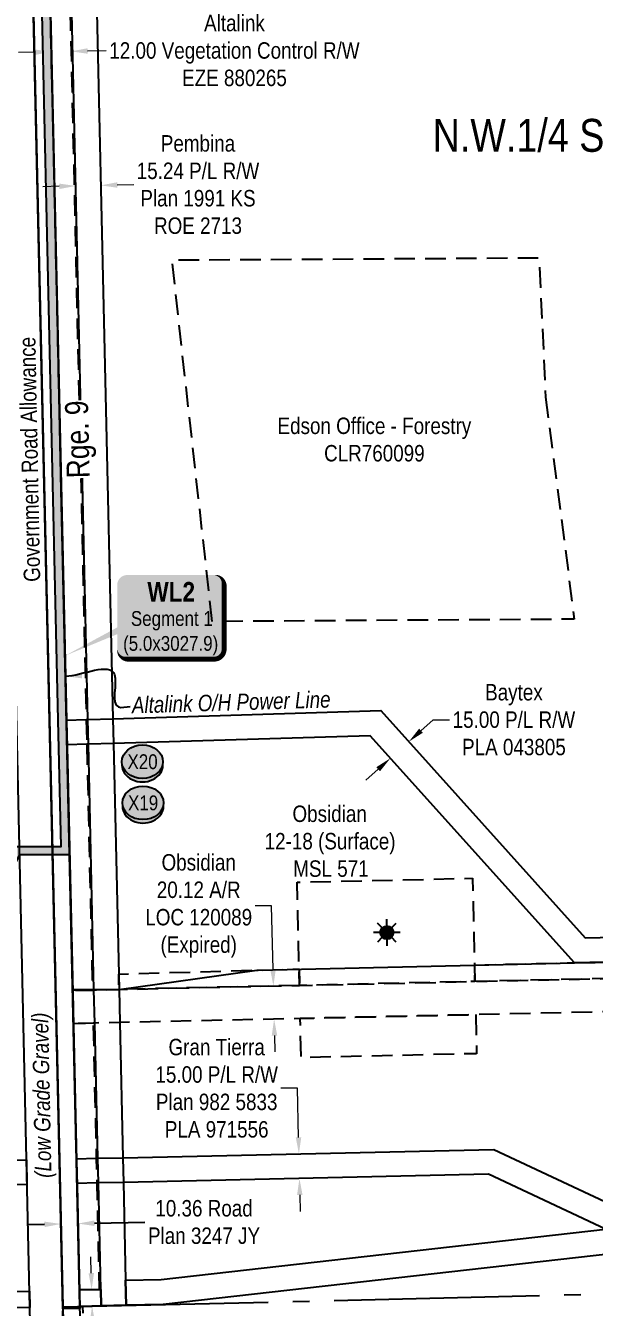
# Model space of a CAD drawing. Extents: x 610781 to 621788, y 5887608 to 5892675.
# Drawn here: x 612489 to 612834, y 5889337 to 5890116 of the extents above; entities that cross this region are included whole.
import ezdxf
from ezdxf.enums import TextEntityAlignment as Align

# ---------------------------------------------------------------- set-up
doc = ezdxf.new("R2010")
doc.units = 0
doc.header["$LTSCALE"] = 5
doc.header["$PDSIZE"] = -1.5
for name, pattern in [('foc-ACCESSROAD', [3.75, 2.5, -1.25]), ('foc-FLOWLINE', [3.75, 2.5, -1.25]), ('foc-QUARTERLINE', [33, 25, -3, 2, -3])]:
    doc.linetypes.add(name, pattern=pattern)
doc.layers.get('Defpoints').update_dxf_attribs({"color": 9})
for name, color, linetype in [('AS-POWER', 104, 'foc-POWER'), ('C-AR', 13, 'foc-ACCESSROAD'), ('C-RW', 13, 'Continuous'), ('C-SYMBOL', 7, 'Continuous'), ('C-WS', 13, 'foc-ACCESSROAD'), ('C-WS-S', 13, 'Continuous'), ('D-TXT', 6, 'Continuous'), ('F-EZE', 190, 'foc-FLOWLINE'), ('F-RW', 190, 'Continuous'), ('F-WS', 190, 'foc-ACCESSROAD'), ('L-ROAD-T', 7, 'Continuous'), ('L-SEC', 7, 'Continuous'), ('L-SECQ', 8, 'foc-QUARTERLINE'), ('L-TITLEDB', 4, 'Continuous'), ('L-TITLEDB-T', 4, 'Continuous'), ('P-CROSSINGS', 250, 'Continuous'), ('P-TEMP-BLOCKS', 250, 'Continuous'), ('P-WORKAREA-COUNTY-H1', 71, 'Continuous'), ('P-WORKAREA-COUNTY1', 104, 'Continuous')]:
    doc.layers.add(name, color=color, linetype=linetype)
for name, color, linetype, lineweight in [('C-AR-T', 13, 'Continuous', 9), ('C-WS-T', 13, 'Continuous', 9), ('F-EZE-T', 190, 'Continuous', 9), ('F-RW-T', 190, 'Continuous', 9), ('F-WS-T', 190, 'Continuous', 9), ('T-TEXT', 48, 'Continuous', 18)]:
    doc.layers.add(name, color=color, linetype=linetype, lineweight=lineweight)
doc.styles.add('175L', font='ARIALN.TTF', dxfattribs={"height": 20})
doc.styles.add('80', font='ARIALN.TTF', dxfattribs={"height": 10})
doc.styles.add('80CG', font='ARIALN.TTF', dxfattribs={"height": 10})
doc.styles.add('80L', font='ARIALN.TTF', dxfattribs={"height": 10})
doc.styles.add('80LS', font='ARIALNI.TTF', dxfattribs={"height": 10})
doc.styles.add('BOLD', font='ARIALNB.TTF')
doc.styles.add('Crossing', font='ARIALN.TTF', dxfattribs={"height": 10})
doc.styles.add('foc-LtypeFont', font='ARIALN.TTF', dxfattribs={"height": 7.35})
doc.linetypes.add('foc-POWER', pattern='A,6,-1,["P",foc-LtypeFont,S=0.2,R=0,X=-0.625,Y=-0.75],-1.24,4', length=12.24)
doc.linetypes.add('foc-POWER-NOLINE', pattern='A,0,-4,["P",foc-LtypeFont,S=0.2,R=0,X=-0.625,Y=-0.75],-8.24', length=12.24)
doc.dimstyles.new('Compass 5 000', dxfattribs={"dimscale": 5, "dimtxt": 9, "dimasz": 2, "dimexe": 0.2, "dimexo": 0.0625, "dimgap": 0.5, "dimtad": 0, "dimtih": 1, "dimtoh": 1, "dimzin": 0, "dimdsep": 46, "dimtxsty": '80CG', "dimcen": 0.1, "dimse1": 1, "dimse2": 1, "dimclrd": 256, "dimclrt": 256, "dimaunit": 1, "dimadec": 4, "dimazin": 0, "dimtfac": 0.06, "dimtofl": 0, "dimtmove": 0, "dimatfit": 1, "dimfxl": 0.2, "dimtolj": 1, "dimtzin": 0, "dimlwd": -1, "dimarcsym": 0})

# ---------------------------------------------------------------- blocks, each defined once
blk = doc.blocks.new('*D37')
at = {"layer": 'Defpoints', "color": 0, "transparency": 16777216}
for p in [(612575.67, 5889428.26), (612576, 5889413.26), (612655.17, 5889415.03)]:
    blk.add_point(p, dxfattribs=at)
at = {"layer": 'F-RW-T', "transparency": 16777216}
for p, q in [((612653.95, 5889469.85), (612643.95, 5889469.85)), ((612654.61, 5889440.02), (612653.95, 5889469.85)), ((612655.39, 5889405.03), (612655.62, 5889395.04))]:
    blk.add_line(p, q, dxfattribs=at)
for points in [[(612656.28, 5889440.06), (612652.95, 5889439.99), (612654.84, 5889430.03)], [(612657.06, 5889405.07), (612653.73, 5889405), (612655.17, 5889415.03)]]:
    blk.add_solid(points, dxfattribs=at)
at = {"layer": 'F-RW-T', "transparency": 16777216, "insert": (612604.86, 5889469.85), "char_height": 10, "attachment_point": 5, "style": '80CG'}
blk.add_mtext('\\A1;Gran Tierra\\P15.00 P/L R/W\\PPlan 982 5833\\PPLA 971556', dxfattribs=at)
blk = doc.blocks.new('*D38')
at = {"layer": 'Defpoints', "color": 0, "transparency": 16777216}
for p in [(612719.79, 5889682.6), (612721.62, 5889680.57), (612708.63, 5889672.56)]:
    blk.add_point(p, dxfattribs=at)
at = {"layer": 'F-RW-T', "transparency": 16777216}
for p, q in [((612729.05, 5889687.26), (612736.48, 5889693.95)), ((612736.48, 5889693.95), (612746.48, 5889693.95)), ((612703.03, 5889663.84), (612695.6, 5889657.15))]:
    blk.add_line(p, q, dxfattribs=at)
for points in [[(612727.93, 5889688.5), (612730.16, 5889686.02), (612721.62, 5889680.57)], [(612701.91, 5889665.08), (612704.14, 5889662.6), (612710.46, 5889670.53)]]:
    blk.add_solid(points, dxfattribs=at)
at = {"layer": 'F-RW-T', "transparency": 16777216, "insert": (612785.57, 5889693.95), "char_height": 10, "attachment_point": 5, "style": '80CG'}
blk.add_mtext('\\A1;Baytex\\P15.00 P/L R/W\\PPLA 043805', dxfattribs=at)
blk = doc.blocks.new('GAS')
h = blk.add_hatch(color=255)
h.dxf.hatch_style = 1
edge = h.paths.add_edge_path()
edge.add_arc((0, 0), 0.9, 0, 360)
for p, q in [((0, 0.81), (0, 1.62)), ((-0.81, 0), (-1.62, 0)), ((-0.57, 0.57), (-1.14, 1.14)), ((0.57, 0.57), (1.14, 1.14)), ((1.62, 0), (0.81, 0)), ((-0.57, -0.57), (-1.14, -1.14)), ((0, -0.81), (0, -1.62)), ((1.14, -1.14), (0.57, -0.57))]:
    blk.add_line(p, q)
blk.add_circle((0, 0), 0.8)
blk = doc.blocks.new('*D99')
at = {"layer": 'Defpoints', "color": 0, "transparency": 16777216}
for p in [(612534.42, 5890018.85), (612519.64, 5889998.41), (612534.87, 5889998.76)]:
    blk.add_point(p, dxfattribs=at)
at = {"layer": 'F-RW-T', "transparency": 16777216}
for p, q in [((612509.19, 5890018.28), (612499.19, 5890018.06)), ((612544.42, 5890019.08), (612554.41, 5890019.31))]:
    blk.add_line(p, q, dxfattribs=at)
for points in [[(612509.15, 5890019.95), (612509.23, 5890016.62), (612519.19, 5890018.51)], [(612544.38, 5890020.75), (612544.45, 5890017.41), (612534.42, 5890018.85)]]:
    blk.add_solid(points, dxfattribs=at)
at = {"layer": 'F-RW-T', "transparency": 16777216, "insert": (612593.5, 5890019.31), "char_height": 10, "attachment_point": 5, "style": '80CG'}
blk.add_mtext('\\A1;Pembina\\P15.24 P/L R/W\\PPlan 1991 KS\\PROE 2713', dxfattribs=at)
blk = doc.blocks.new('*D100')
at = {"layer": 'Defpoints', "color": 0, "transparency": 16777216}
for p in [(612495.37, 5890038.4), (612505.74, 5890038.64), (612520.53, 5889387.59)]:
    blk.add_point(p, dxfattribs=at)
at = {"layer": 'L-TITLEDB-T', "transparency": 16777216}
for p, q in [((612500.17, 5889387.13), (612490.17, 5889386.9)), ((612530.53, 5889387.82), (612561.08, 5889388.51))]:
    blk.add_line(p, q, dxfattribs=at)
for points in [[(612500.13, 5889388.8), (612500.21, 5889385.46), (612510.17, 5889387.36)], [(612530.49, 5889389.49), (612530.57, 5889386.15), (612520.53, 5889387.59)]]:
    blk.add_solid(points, dxfattribs=at)
at = {"layer": 'L-TITLEDB-T', "transparency": 16777216, "insert": (612597.17, 5889388.51), "char_height": 10, "attachment_point": 5, "style": '80CG'}
blk.add_mtext('\\A1;10.36 Road\\PPlan 3247 JY', dxfattribs=at)
blk = doc.blocks.new('*D101')
at = {"layer": 'Defpoints', "color": 0, "transparency": 16777216}
for p in [(612516.36, 5890100.33), (612508.11, 5889934.96), (612520.11, 5889935.24)]:
    blk.add_point(p, dxfattribs=at)
at = {"layer": 'F-EZE-T', "transparency": 16777216}
for p, q in [((612494.36, 5890099.83), (612484.36, 5890099.6)), ((612526.35, 5890100.56), (612537.72, 5890100.81))]:
    blk.add_line(p, q, dxfattribs=at)
for points in [[(612494.32, 5890101.49), (612494.39, 5890098.16), (612504.35, 5890100.06)], [(612526.32, 5890102.22), (612526.39, 5890098.89), (612516.36, 5890100.33)]]:
    blk.add_solid(points, dxfattribs=at)
at = {"layer": 'F-EZE-T', "transparency": 16777216, "insert": (612615.66, 5890100.81), "char_height": 10, "attachment_point": 5, "style": '80CG'}
blk.add_mtext('\\A1;Altalink\\P12.00 Vegetation Control R/W\\PEZE 880265', dxfattribs=at)
blk = doc.blocks.new('*D106')
at = {"layer": 'Defpoints', "color": 0, "transparency": 16777216}
for p in [(612792.95, 5889545.51), (612793.17, 5889535.5), (613045.27, 5889541.02)]:
    blk.add_point(p, dxfattribs=at)
at = {"layer": 'F-EZE-T', "transparency": 16777216}
for p, q in [((613044.09, 5889594.84), (613034.09, 5889594.84)), ((613044.83, 5889561.02), (613044.09, 5889594.84)), ((613045.49, 5889531.03), (613045.71, 5889521.03))]:
    blk.add_line(p, q, dxfattribs=at)
for points in [[(613046.5, 5889561.06), (613043.16, 5889560.99), (613045.05, 5889551.03)], [(613047.15, 5889531.06), (613043.82, 5889530.99), (613045.27, 5889541.02)]]:
    blk.add_solid(points, dxfattribs=at)
at = {"layer": 'F-EZE-T', "transparency": 16777216, "insert": (612956.16, 5889594.84), "char_height": 10, "attachment_point": 5, "style": '80CG'}
blk.add_mtext('\\A1;Fortis\\P10.00 Vegetation Control R/W\\PEZE 870564', dxfattribs=at)
blk = doc.blocks.new('*D109')
at = {"layer": 'C-AR-T', "transparency": 16777216}
for p, q in [((612638.26, 5889580.73), (612628.26, 5889580.73)), ((612639.11, 5889542.04), (612638.26, 5889580.73)), ((612640, 5889501.92), (612640.22, 5889491.93))]:
    blk.add_line(p, q, dxfattribs=at)
for points in [[(612640.78, 5889542.08), (612637.45, 5889542.01), (612639.33, 5889532.05)], [(612641.67, 5889501.96), (612638.33, 5889501.89), (612639.78, 5889511.92)]]:
    blk.add_solid(points, dxfattribs=at)
at = {"layer": 'Defpoints', "color": 0, "transparency": 16777216}
for p in [(612563.21, 5889530.37), (612639.33, 5889532.05), (612563.65, 5889510.24)]:
    blk.add_point(p, dxfattribs=at)
at = {"layer": 'C-AR-T', "transparency": 16777216, "insert": (612593.94, 5889580.73), "char_height": 10, "attachment_point": 5, "style": '80CG'}
blk.add_mtext('\\A1;Obsidian\\P20.12 A/R\\PLOC 120089\\P(Expired)', dxfattribs=at)
blk = doc.blocks.new('xing2')
h = blk.add_hatch(color=50)
h.dxf.hatch_style = 1
edge = h.paths.add_edge_path()
edge.add_ellipse((0, 0), major_axis=(-12.5, 0), ratio=0.816297, start_angle=0, end_angle=360)
h = blk.add_hatch(color=250)
h.dxf.hatch_style = 1
edge = h.paths.add_edge_path()
edge.add_ellipse((0, -2.05), major_axis=(-12.5, 0), ratio=0.816297, start_angle=0, end_angle=180)
edge.add_line((12.5, -2.05), (12.5, 0))
edge.add_ellipse((0, 0), major_axis=(-12.5, 0), ratio=0.816297, start_angle=0, end_angle=180, ccw=False)
edge.add_line((-12.5, 0), (-12.5, -2.05))
at = {"color": 250}
blk.add_ellipse((0, 0), major_axis=(-12.5, 0), ratio=0.816297, dxfattribs=at)
blk.add_ellipse((0, -2.05), major_axis=(-12.5, 0), ratio=0.816297, start_param=0, end_param=3.141593, dxfattribs=at)
at = {"color": 250, "style": 'Crossing'}
blk.add_attdef('CROSSING', text='', height=9, dxfattribs=at).set_placement((0.09, 0.02), align=Align.MIDDLE_CENTER)
at = {"color": 250, "style": 'Crossing', "flags": 1}
for tag, p in [('OWNER', (0.09, -12.49)), ('DESCRIPTION', (0.09, -25.77)), ('LOCATION', (0.09, -39.3)), ('DWG_REF', (0.09, -52.84))]:
    blk.add_attdef(tag, text='', height=9, dxfattribs=at).set_placement(p, align=Align.MIDDLE_CENTER)
blk = doc.blocks.new('*D157')
at = {"layer": 'Defpoints', "color": 0, "transparency": 16777216}
for p in [(612529.31, 5889347.46), (612529.1, 5889337.41), (612529.55, 5889337.42)]:
    blk.add_point(p, dxfattribs=at)
at = {"layer": 'F-RW-T', "transparency": 16777216}
for p, q in [((612528.63, 5889357.45), (612528.39, 5889367.45)), ((612529.34, 5889327.41), (612530.01, 5889299.47)), ((612530.01, 5889299.47), (612540.01, 5889299.47))]:
    blk.add_line(p, q, dxfattribs=at)
for points in [[(612530.29, 5889357.49), (612526.96, 5889357.41), (612528.86, 5889347.45)], [(612531.01, 5889327.45), (612527.68, 5889327.37), (612529.1, 5889337.41)]]:
    blk.add_solid(points, dxfattribs=at)
at = {"layer": 'F-RW-T', "transparency": 16777216, "insert": (612579.1, 5889299.47), "char_height": 10, "attachment_point": 5, "style": '80CG'}
blk.add_mtext('\\A1;Pembina\\P10.06 P/L R/W\\PPlan 2787 KS\\PROE 3661', dxfattribs=at)
blk = doc.blocks.new('*U171')
h = blk.add_hatch(color=71)
edge = h.paths.add_edge_path()
edge.add_line((-26.5, -32.69), (26.5, -32.69))
edge.add_arc((26.5, -26.69), 6, 270, 360)
edge.add_line((32.5, -26.69), (32.5, 12.5))
edge.add_arc((26.5, 12.5), 6, 0, 90)
edge.add_line((26.5, 18.5), (-26.5, 18.5))
edge.add_arc((-26.5, 12.5), 6, 90, 180)
edge.add_line((-32.5, 12.5), (-32.5, -26.69))
edge.add_arc((-26.5, -26.69), 6, 180, 270)
at = {"color": 250, "flags": 128}
blk.add_lwpolyline([(-26.5, -32.69, 3, 3, 0), (26.5, -32.69, 3, 3, 0.414214), (32.5, -26.69, 3, 3, 0), (32.5, 12.5, 3, 0, 0.414214), (26.5, 18.5, 0, 0, 0), (-26.5, 18.5, 0, 0, 0.414214), (-32.5, 12.5, 0, 0, 0), (-32.5, -26.69, 0, 3, 0.414214)], format="xyseb", close=True, dxfattribs=at)
at = {"flags": 128}
blk.add_lwpolyline([(-64.51, -30.73, 0, 7.5, 0), (0, 0, 0, 0, 0)], format="xyseb", dxfattribs=at)
at = {"color": 250}
for tag, p, height, style in [('TEMP_AREA_W1_001', (-9.21, 2.24), 12, 'BOLD'), ('ENTER_TEXT_001', (-30.66, -12.47), 9, '80')]:
    blk.add_attdef(tag, p, '', height=height, dxfattribs=dict(at, style=style))

msp = doc.modelspace()

# ---------------------------------------------------------------- hatches: boundary and pattern name
at = {"layer": 'P-WORKAREA-COUNTY-H1'}
h = msp.add_hatch(color=256, dxfattribs=at)
h.dxf.hatch_style = 1
edge = h.paths.add_edge_path()
edge.add_arc((611739.098, 5888981.847), 90.354, 123.592921, 167.709036, ccw=False)
edge.add_line((611689.106, 5889057.111), (611689.773, 5889057.551))
edge.add_arc((611810.5, 5888865.879), 226.524, 120.092271, 122.205222, ccw=False)
edge.add_line((611696.922, 5889061.872), (611740.61, 5889083.982))
edge.add_line((611740.61, 5889083.982), (611952.759, 5889191.429))
edge.add_arc((530229.13, 6050637.304), 180951.712, 296.84845563, 296.87355299)
edge.add_line((612023.469, 5889227.242), (612128.297, 5889280.464))
edge.add_line((612128.297, 5889280.464), (612193.384, 5889333.875))
edge.add_line((612193.384, 5889333.875), (612243.764, 5889375.06))
edge.add_line((612243.764, 5889375.06), (612319.297, 5889436.981))
edge.add_line((612319.297, 5889436.981), (612366.803, 5889475.926))
edge.add_arc((612074.144, 5889832.818), 461.542, 309.352545, 320.539879)
edge.add_arc((612079.093, 5889829.285), 455.476, 320.487313, 332.197726)
edge.add_line((612481.99, 5889616.841), (612510.335, 5889616.841))
edge.add_line((612510.335, 5889616.841), (612508.59, 5889693.606))
edge.add_line((612508.59, 5889693.606), (612498.415, 5890141.395))
edge.add_line((612498.415, 5890141.395), (612495.628, 5890261.724))
edge.add_line((612495.628, 5890261.724), (612470.14, 5890261.132))
edge.add_line((612470.14, 5890261.132), (612454.248, 5890944.827))
edge.add_line((612454.248, 5890944.827), (612440.942, 5891528.329))
edge.add_line((612440.942, 5891528.329), (612440.828, 5891533.326))
edge.add_line((612440.828, 5891533.326), (612445.825, 5891533.439))
edge.add_line((612445.825, 5891533.439), (612459.245, 5890944.944))
edge.add_line((612459.245, 5890944.944), (612475.022, 5890266.245))
edge.add_line((612475.022, 5890266.245), (612500.531, 5890266.837))
edge.add_line((612500.531, 5890266.837), (612503.412, 5890141.51))
edge.add_line((612503.412, 5890141.51), (612513.587, 5889693.719))
edge.add_line((612513.587, 5889693.719), (612515.448, 5889611.843))
edge.add_line((612515.448, 5889611.843), (612484.993, 5889611.843))
edge.add_arc((612079.093, 5889829.285), 460.474, 320.487313, 331.821939, ccw=False)
edge.add_arc((612074.16, 5889832.801), 466.517, 309.352264, 320.539598, ccw=False)
edge.add_line((612369.972, 5889472.062), (612322.465, 5889433.116))
edge.add_line((612322.465, 5889433.116), (612246.93, 5889371.193))
edge.add_line((612246.93, 5889371.193), (612196.551, 5889330.008))
edge.add_line((612196.551, 5889330.008), (612131.046, 5889276.254))
edge.add_line((612131.046, 5889276.254), (612025.732, 5889222.786))
edge.add_arc((530225.209, 6050645.04), 180965.383, 296.84845727, 296.87355464, ccw=False)
edge.add_line((611955.016, 5889186.97), (611742.868, 5889079.523))
edge.add_line((611742.868, 5889079.523), (611699.306, 5889057.477))
edge.add_arc((611810.5, 5888865.879), 221.526, 120.128729, 122.192181)
edge.add_line((611692.48, 5889053.349), (611691.863, 5889052.943))
edge.add_arc((611739.098, 5888981.847), 85.356, 123.599422, 167.709036)
edge.add_line((611655.698, 5889000.018), (611650.814, 5889001.082))

# ---------------------------------------------------------------- linework, layer by layer
at = {"layer": 'AS-POWER', "flags": 128}
for points in [[(612507.826, 5889947.254), (612503.411, 5890141.563), (612498.264, 5890363.818), (612489.133, 5890757.905)], [(612510.411, 5889833.503), (612507.826, 5889947.254)], [(612517.311, 5889529.877), (612545.49, 5889529.974), (612629.324, 5889541.586), (612630.137, 5889541.699), (612761.631, 5889544.82)], [(612525.873, 5889226.388), (612525.787, 5889227.402), (612521.688, 5889337.233)]]:
    msp.add_lwpolyline(points, dxfattribs=at)
at = {"layer": 'AS-POWER', "linetype": 'foc-POWER-NOLINE', "flags": 128}
for points in [[(612521.688, 5889337.233), (612510.411, 5889833.503)], [(612761.631, 5889544.82), (612822.402, 5889546.15), (613110.068, 5889552.453), (613140.196, 5889553.139)]]:
    msp.add_lwpolyline(points, dxfattribs=at)
at = {"layer": 'C-AR', "flags": 128}
msp.add_lwpolyline([(613409.883, 5889529.662), (613310.057, 5889527.193), (613140.717, 5889523.006), (613130.715, 5889522.758), (613131.854, 5889444.357), (613132.077, 5889429.059), (613133.197, 5889351.889), (613113.094, 5889351.406), (613112.001, 5889426.12), (613111.777, 5889441.385), (613110.591, 5889522.32), (612762.321, 5889514.691), (612655.669, 5889512.272), (612545.945, 5889509.848), (612530.705, 5889509.511), (612529.783, 5889509.49), (612517.779, 5889509.226), (612517.322, 5889529.352), (612529.326, 5889529.617), (612530.25, 5889529.637), (612545.49, 5889529.974), (612655.207, 5889532.398), (612761.86, 5889534.818), (613110.296, 5889542.449), (613130.422, 5889542.888), (613309.605, 5889547.319), (613406.266, 5889549.71), (613409.431, 5889549.789)], dxfattribs=at)
at = {"layer": 'C-RW'}
msp.add_lwpolyline([(613411.225, 5889469.95), (613311.671, 5889455.34), (613142.237, 5889430.545), (613132.077, 5889429.059), (613112.001, 5889426.12), (613036.882, 5889415.127), (613012.741, 5889388.094), (612896.318, 5889374.998), (612867.816, 5889371.782), (612572.236, 5889338.442), (612549.829, 5889337.906), (612549.48, 5889353.122), (612571.024, 5889353.634), (612841.26, 5889384.227), (612869.736, 5889387.477), (613005.334, 5889402.803), (613029.209, 5889429.166), (613111.777, 5889441.385), (613131.854, 5889444.357), (613141.985, 5889445.856), (613311.321, 5889470.918), (613410.877, 5889485.446)], dxfattribs=at)
at = {"layer": 'C-WS', "flags": 128}
msp.add_lwpolyline([(613409.883, 5889529.662), (613310.057, 5889527.193), (613140.717, 5889523.006), (613130.715, 5889522.758), (613131.854, 5889444.357), (613132.077, 5889429.059), (613133.197, 5889351.889), (613113.094, 5889351.406), (613112.001, 5889426.12), (613111.777, 5889441.385), (613110.591, 5889522.32), (612762.321, 5889514.691), (612655.669, 5889512.272), (612545.945, 5889509.848), (612530.705, 5889509.511), (612529.783, 5889509.49), (612517.779, 5889509.226), (612517.322, 5889529.352), (612529.326, 5889529.617), (612530.25, 5889529.637), (612545.49, 5889529.974), (612655.207, 5889532.398), (612761.86, 5889534.818), (613110.296, 5889542.449), (613110.068, 5889552.453), (613109.724, 5889567.48), (613109.496, 5889577.483), (613105.399, 5889756.922), (613105.286, 5889761.855), (613102.659, 5889876.883), (613049.349, 5889875.659), (613046.878, 5889980.621), (613153.587, 5889983.133), (613155.685, 5889894.066), (613302.721, 5889853.608), (613339.107, 5889843.596), (613403.952, 5889793.596)], dxfattribs=at)
for points in [[(612761.631, 5889544.82), (612761.86, 5889534.818), (612655.207, 5889532.398), (612654.978, 5889542.401), (612653.766, 5889595.152), (612760.419, 5889597.57), (612761.631, 5889544.82)], [(612762.321, 5889514.691), (612762.868, 5889490.907), (612656.215, 5889488.488), (612655.669, 5889512.272), (612762.321, 5889514.691)]]:
    msp.add_lwpolyline(points, close=True, dxfattribs=at)
at = {"layer": 'F-EZE', "flags": 128}
for points in [[(612525.93, 5889679.076), (612529.326, 5889529.617), (612517.322, 5889529.352), (612513.928, 5889678.715), (612513.587, 5889693.719), (612503.412, 5890141.51), (612499.458, 5890312.21), (612511.461, 5890312.488), (612515.415, 5890141.792), (612525.589, 5889694.08), (612525.93, 5889679.076)], [(612822.402, 5889546.15), (613110.068, 5889552.453), (613110.296, 5889542.449), (612761.86, 5889534.818), (612761.631, 5889544.82), (612822.402, 5889546.15)], [(612655.207, 5889532.398), (612545.49, 5889529.974), (612545.279, 5889539.302), (612654.978, 5889542.401), (612655.207, 5889532.398)], [(612533.466, 5889347.566), (612521.461, 5889347.268), (612519.989, 5889412.014), (612519.648, 5889427.004), (612517.779, 5889509.226), (612529.783, 5889509.49), (612531.653, 5889427.274), (612531.994, 5889412.284), (612533.466, 5889347.566)], [(612537.123, 5888734.37), (612525.117, 5888734.116), (612511.339, 5889336.986), (612521.688, 5889337.233), (612523.337, 5889337.273), (612537.123, 5888734.37)]]:
    msp.add_lwpolyline(points, close=True, dxfattribs=at)
at = {"layer": 'F-RW'}
for points in [[(612549.829, 5889337.906), (612534.602, 5889337.542), (612534.368, 5889347.588), (612532.914, 5889412.303), (612532.577, 5889427.294), (612530.705, 5889509.511), (612530.25, 5889529.637), (612526.868, 5889679.104), (612526.529, 5889694.109), (612516.4, 5890141.815), (612531.625, 5890142.172), (612541.762, 5889694.566), (612542.103, 5889679.563), (612545.279, 5889539.302), (612545.49, 5889529.974), (612545.945, 5889509.848), (612547.806, 5889427.634), (612548.144, 5889412.641), (612549.48, 5889353.122), (612549.829, 5889337.906)], [(612489.198, 5889426.363), (612489.538, 5889411.373), (612420.399, 5889409.941), (612369.939, 5889471.486), (612369.67, 5889471.814), (612372.052, 5889473.777), (612374.42, 5889475.755), (612376.713, 5889477.696), (612378.994, 5889479.652), (612381.132, 5889481.509), (612381.386, 5889481.198), (612427.372, 5889425.093), (612489.198, 5889426.363)], [(612373.919, 5889333.665), (612353.522, 5889333.171), (612298.724, 5889392.606), (612288.402, 5889403.801), (612287.961, 5889404.28), (612287.673, 5889404.593), (612288.372, 5889405.165), (612295.464, 5889410.981), (612295.754, 5889410.668), (612298.379, 5889407.833), (612357.843, 5889343.583), (612491.008, 5889346.549), (612491.236, 5889336.503), (612373.919, 5889333.665)], [(612534.602, 5889337.542), (612523.337, 5889337.273), (612521.688, 5889337.233), (612521.461, 5889347.268), (612533.466, 5889347.566), (612534.368, 5889347.588), (612534.602, 5889337.542)]]:
    msp.add_lwpolyline(points, close=True, dxfattribs=at)
for points in [[(613110.068, 5889552.453), (612822.402, 5889546.15), (612698.104, 5889684.256), (612542.103, 5889679.563), (612526.868, 5889679.104), (612525.93, 5889679.076), (612513.928, 5889678.715), (612513.587, 5889693.719), (612525.589, 5889694.08), (612526.529, 5889694.109), (612541.762, 5889694.566), (612704.605, 5889699.467), (612828.95, 5889561.311), (613094.72, 5889567.15)], [(612841.26, 5889384.227), (612770.133, 5889417.597), (612548.144, 5889412.641), (612532.914, 5889412.303), (612531.994, 5889412.284), (612519.989, 5889412.014), (612519.648, 5889427.004), (612531.653, 5889427.274), (612532.577, 5889427.294), (612547.806, 5889427.634), (612773.333, 5889432.685), (612869.736, 5889387.477)]]:
    msp.add_lwpolyline(points, dxfattribs=at)
at = {"layer": 'F-WS', "flags": 128}
msp.add_lwpolyline([(612804.855, 5889890.002), (612822.26, 5889755.043), (612602.143, 5889753.705), (612577.693, 5889973.471), (612800.81, 5889974.827), (612804.855, 5889890.002)], close=True, dxfattribs=at)
at = {"layer": 'L-SEC'}
for points in [[(612509.544, 5888532.564), (612491.172, 5889336.431), (612472.938, 5890140.722)], [(612493.042, 5890141.19), (612511.276, 5889336.886), (612529.647, 5888533.047)]]:
    msp.add_lwpolyline(points, dxfattribs=at)
at = {"layer": 'L-SECQ'}
msp.add_line((612511.276, 5889336.886), (613413.728, 5889358.546), dxfattribs=at)

# ---------------------------------------------------------------- block references
at = {"layer": 'C-WS-S', "xscale": 5.00000000000004, "yscale": 5.00000000000004, "zscale": 5.00000000000004}
msp.add_blockref('GAS', (612708.349, 5889564.501), dxfattribs=at)
at = {"layer": 'P-CROSSINGS', "xscale": 0.999609, "yscale": 0.999609, "zscale": 0.999609}
for p, values in [((612559.711, 5889668.403), {'CROSSING': 'X20'}), ((612560.053, 5889643.389), {'CROSSING': 'X19'})]:
    msp.add_blockref('xing2', p, dxfattribs=at).add_auto_attribs(values)
at = {"layer": 'P-TEMP-BLOCKS'}
ref = msp.add_blockref('*U171', (612576.899, 5889763.457), dxfattribs=dict(at, xscale=0.9992391446700019, yscale=0.9992391446700019, zscale=0.9992391446700019))
ref.add_attrib('TEMP_AREA_W1_001', 'WL2', (612562.724, 5889765.7), dxfattribs={"layer": '0', "color": 250, "height": 11.9909, "style": 'BOLD'})
ref.add_attrib('ENTER_TEXT_001', 'Segment 1', (612552.705, 5889750.991), dxfattribs={"layer": '0', "color": 250, "height": 8.9932, "style": '80'})
ref.add_attrib('ENTER_TEXT_002', '(5.0x3027.9)', (612547.978, 5889735.849), dxfattribs={"layer": '0', "color": 250, "height": 8.99315, "style": '80'})

# ---------------------------------------------------------------- texts
at = {"layer": 'AS-POWER', "insert": (612553.118, 5889707.768), "char_height": 9.99239, "attachment_point": 1, "rotation": 1.723899, "style": '175L'}
msp.add_mtext_dynamic_manual_height_columns('{\\fArial Narrow|b0|i1|c0|p34;Altalink O/H Power Line}', width=122.7018, gutter_width=99.961, heights=[0], dxfattribs=at)
at = {"layer": 'C-SYMBOL', "color": 3, "style": '175L'}
msp.add_text('N.W.1/4 Sec. 18-48-9-W.5M.', height=19.99218, dxfattribs=at).set_placement((612883.179, 5890033.272), align=Align.BOTTOM_CENTER)
at = {"layer": 'C-WS-T', "insert": (612632.877, 5889641.782), "char_height": 10, "attachment_point": 1, "style": '80L'}
msp.add_mtext_dynamic_manual_height_columns('\\pi18.052;Obsidian\\P\\pi1.1356;12-18 (Surface)\\P\\pi18.53;MSL 571', width=79.93835, gutter_width=50, heights=[0], dxfattribs=at)
at = {"layer": 'F-WS-T', "insert": (612700.727, 5889864.262), "char_height": 10, "attachment_point": 5, "style": '80L'}
msp.add_mtext_dynamic_manual_height_columns('Edson Office - Forestry\\PCLR760099', width=121.00837, gutter_width=50, heights=[0], dxfattribs=at)
at = {"layer": 'L-ROAD-T', "style": '80L'}
msp.add_text('Government Road Allowance', height=9.99609, rotation=91.148391, dxfattribs=at).set_placement((612491.122, 5889852.247), align=Align.MIDDLE_CENTER)
at = {"layer": 'T-TEXT', "style": '80LS'}
msp.add_text('(Low Grade Gravel)', height=9.99609, rotation=91.148391, dxfattribs=at).set_placement((612498.417, 5889465.645), align=Align.MIDDLE_CENTER)

# ---------------------------------------------------------------- dimensions: what is measured, and where the dimension line sits
at = {"layer": 'C-AR-T'}
dim = msp.add_linear_dim(base=(612639.334, 5889532.047), p1=(612563.655, 5889510.239), p2=(612563.21, 5889530.365), angle=91.265456, text='Obsidian\\P20.12 A/R\\PLOC 120089\\P(Expired)', dimstyle='Compass 5 000', dxfattribs=at)
dim.commit()
dim.dimension.update_dxf_attribs({"geometry": '*D109', "text_midpoint": (612593.944, 5889580.734), "dimtype": 161})
at = {"layer": 'F-EZE-T'}
for base, p1, p2, angle, text, picture, middle in [((612516.358, 5890100.329), (612508.105, 5889934.963), (612520.109, 5889935.236), 1.30171, 'Altalink\\P12.00 Vegetation Control R/W\\PEZE 880265', '*D101', (612615.656, 5890100.814)), ((613045.269, 5889541.025), (612792.949, 5889545.505), (612793.168, 5889535.503), 271.25465, 'Fortis\\P10.00 Vegetation Control R/W\\PEZE 870564', '*D106', (612956.157, 5889594.845))]:
    dim = msp.add_linear_dim(base=base, p1=p1, p2=p2, angle=angle, text=text, dimstyle='Compass 5 000', dxfattribs=at)
    dim.commit()
    dim.dimension.update_dxf_attribs({"geometry": picture, "text_midpoint": middle, "dimtype": 161})
at = {"layer": 'F-RW-T'}
for base, p1, p2, angle, text, picture, middle in [((612534.418, 5890018.854), (612519.644, 5889998.413), (612534.873, 5889998.757), 1.297413, 'Pembina\\P15.24 P/L R/W\\PPlan 1991 KS\\PROE 2713', '*D99', (612593.499, 5890019.306)), ((612655.172, 5889415.03), (612575.669, 5889428.258), (612576.004, 5889413.263), 271.27908, 'Gran Tierra\\P15.00 P/L R/W\\PPlan 982 5833\\PPLA 971556', '*D37', (612604.862, 5889469.855)), ((612529.104, 5889337.41), (612529.313, 5889347.463), (612529.552, 5889337.421), 271.368607, 'Pembina\\P10.06 P/L R/W\\PPlan 2787 KS\\PROE 3661', '*D157', (612579.096, 5889299.472))]:
    dim = msp.add_linear_dim(base=base, p1=p1, p2=p2, angle=angle, text=text, dimstyle='Compass 5 000', dxfattribs=at)
    dim.commit()
    dim.dimension.update_dxf_attribs({"geometry": picture, "text_midpoint": middle, "dimtype": 161})
dim = msp.add_aligned_dim(p1=(612708.63, 5889672.561), p2=(612719.785, 5889682.601), distance=-2.737, text='Baytex\\P15.00 P/L R/W\\PPLA 043805', dimstyle='Compass 5 000', dxfattribs=at)
dim.commit()
dim.dimension.update_dxf_attribs({"geometry": '*D38', "text_midpoint": (612785.568, 5889693.947)})

# ---------------------------------------------------------------- leaders
at = {"layer": 'AS-POWER', "path_type": 1}
msp.add_leader([(612513.024, 5889720.406), (612542.782, 5889721.423), (612545.117, 5889701.716), (612552.329, 5889701.927)], dimstyle='Compass 5 000', override={"dimgap": 0.5, "dimtad": 0}, dxfattribs=at)

# ---------------------------------------------------------------- next in the draw order: texts
at = {"layer": 'D-TXT', "color": 3, "insert": (612513.702, 5889840.622), "char_height": 14.0017, "attachment_point": 1, "rotation": 91.352569, "style": '80L', "bg_fill": 3, "box_fill_scale": 1, "bg_fill_color": 256, "bg_fill_transparency": 0}
msp.add_mtext_dynamic_manual_height_columns('Rge. 9', width=47.30813, gutter_width=47.506, heights=[0], dxfattribs=at)

# ---------------------------------------------------------------- next in the draw order: linework, layer by layer
at = {"layer": 'L-TITLEDB'}
msp.add_lwpolyline([(612503.461, 5890140.346), (612513.636, 5889692.555), (612513.977, 5889677.55), (612517.371, 5889528.187), (612517.829, 5889508.061), (612519.698, 5889425.839), (612520.038, 5889410.849), (612521.511, 5889346.103), (612521.737, 5889336.069), (612511.389, 5889335.821), (612493.155, 5890140.104)], dxfattribs=at)
at = {"layer": 'P-WORKAREA-COUNTY1', "flags": 128}
for points in [[(611952.759, 5889191.429, 0.0001095), (612023.469, 5889227.242), (612128.297, 5889280.464), (612193.384, 5889333.875), (612243.764, 5889375.06), (612319.297, 5889436.981), (612366.803, 5889475.926, 0.0488528), (612430.485, 5889539.489, 0.0511408), (612481.99, 5889616.841), (612510.335, 5889616.841), (612508.59, 5889693.606), (612498.415, 5890141.395)], [(612503.412, 5890141.51), (612513.587, 5889693.719), (612515.448, 5889611.843), (612484.993, 5889611.843, -0.049497), (612434.341, 5889536.309, -0.0488528), (612369.972, 5889472.062), (612322.465, 5889433.116), (612246.93, 5889371.193), (612196.551, 5889330.008), (612131.046, 5889276.254), (612025.732, 5889222.786, -0.0001095), (611955.016, 5889186.97)]]:
    msp.add_lwpolyline(points, format="xyb", dxfattribs=at)

# ---------------------------------------------------------------- next in the draw order: dimensions: what is measured, and where the dimension line sits
at = {"layer": 'L-TITLEDB-T'}
dim = msp.add_linear_dim(base=(612520.531, 5889387.593), p1=(612495.372, 5890038.404), p2=(612505.737, 5890038.64), angle=1.301736, text='10.36 Road\\PPlan 3247 JY', dimstyle='Compass 5 000', dxfattribs=at)
dim.commit()
dim.dimension.update_dxf_attribs({"geometry": '*D100', "text_midpoint": (612597.172, 5889388.514), "dimtype": 161})

doc.saveas('drawing.dxf')
